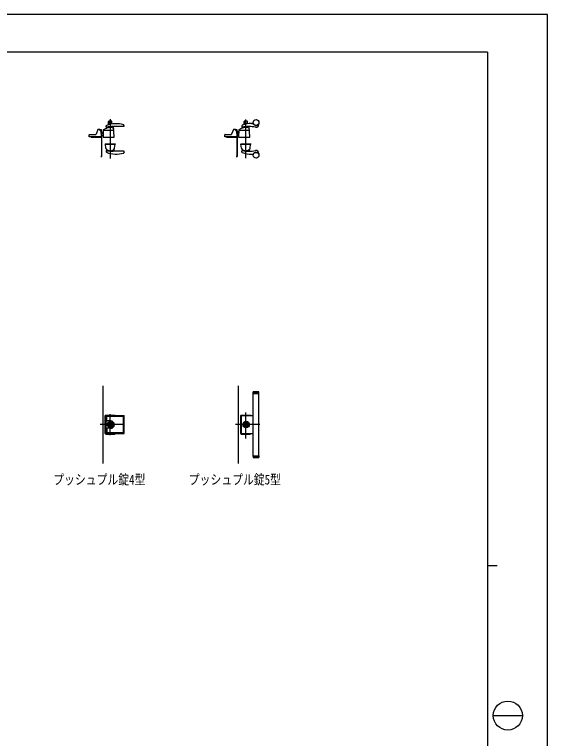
# Model space of a CAD drawing. Units: millimetres, scale not verified. Extents: x -4205 to 4205, y -2970 to 2970.
# Drawn here: x 1452 to 4205, y -768 to 2970 of the extents above; entities that cross this region are included whole.
import ezdxf
from ezdxf.enums import TextEntityAlignment as Align

# ---------------------------------------------------------------- set-up
doc = ezdxf.new("R2010")
doc.units = ezdxf.units.MM
doc.header["$LTSCALE"] = 10
for name, color, linetype in [('0-1_FRONT_V1', 7, 'Continuous'), ('0-2_USER1', 3, 'Continuous'), ('0-3_YKK_12', 2, 'Continuous'), ('0-4_YKK_13', 4, 'Continuous'), ('0-7_YKK_ZWAK', 7, 'Continuous')]:
    doc.layers.add(name, color=color, linetype=linetype)
doc.styles.add('ＭＳ ゴシック', font='')
doc.styles.get('ＭＳ ゴシック').set_extended_font_data('MS Gothic')

msp = doc.modelspace()

# ---------------------------------------------------------------- linework, layer by layer
at = {"layer": '0-1_FRONT_V1'}
for p, q in [((1907.52, 1052.33), (1907.52, 652.33)), ((2607.52, 1052.33), (2607.52, 652.33))]:
    msp.add_line(p, q, dxfattribs=at)
at = {"layer": '0-3_YKK_12'}
for p, q in [((1946.52, 2428.81), (1946.52, 2226.03)), ((2646.52, 2228.95), (2646.52, 2427.91)), ((1864.12, 2334.55), (1864.12, 2340.15)), ((2564.12, 2334.55), (2564.12, 2340.15)), ((1946.52, 797.33), (1946.52, 906.2)), ((2646.52, 780.73), (2646.52, 915.51)), ((2019.55, 852.33), (1894.15, 852.33)), ((2719.55, 852.33), (2594.15, 852.33))]:
    msp.add_line(p, q, dxfattribs=at)
at = {"layer": '0-4_YKK_13'}
for p, q in [((1925.46, 2389.84), (1926, 2395)), ((1938.02, 2400.73), (1938.02, 2417.75)), ((1939.62, 2417.75), (1939.62, 2405.25)), ((1953.02, 2419.75), (1940.02, 2419.75)), ((1952.92, 2404.75), (1940.12, 2404.75)), ((1953.42, 2417.75), (1953.42, 2405.25)), ((1955.02, 2404.71), (1955.02, 2417.75)), ((2017.94, 2393.46), (2017.39, 2398.67)), ((2626.81, 2396.27), (2625.6, 2390.05)), ((2638.02, 2401.21), (2638.02, 2417.75)), ((2639.62, 2417.75), (2639.62, 2405.25)), ((2653.02, 2419.75), (2640.02, 2419.75)), ((2652.47, 2404.75), (2640.12, 2404.75)), ((2652.92, 2404.75), (2652.47, 2404.75)), ((2653.42, 2417.75), (2653.42, 2405.25)), ((2655.02, 2405.2), (2655.02, 2417.75)), ((2676.52, 2407.05), (2684.58, 2407.05)), ((2714.52, 2402.05), (2714.52, 2404.1)), ((1882.52, 2375.4), (1873.03, 2351.89)), ((1891.52, 2376.65), (1884.37, 2376.65)), ((1893.52, 2373.11), (1893.52, 2374.65)), ((1893.52, 2374.65), (1893.52, 2373.15)), ((1899.52, 2374.15), (1895.52, 2374.15)), ((1898.42, 2371.15), (1895.52, 2371.15)), ((1901.51, 2338.17), (1900.42, 2369.22)), ((1901.52, 2339.45), (1901.52, 2372.15)), ((1901.52, 2355), (1903.02, 2356.66)), ((1903.09, 2356.59), (1901.52, 2354.85)), ((1903.48, 2356.25), (1901.52, 2354.07)), ((1909.52, 2339.15), (1909.52, 2367.45)), ((1910.4, 2367.45), (1909.52, 2367.45)), ((1910.52, 2373.1), (1909.53, 2337.56)), ((1963.52, 2370.55), (1912.4, 2370.55)), ((1928.59, 2383.94), (1928.89, 2386.97)), ((2015.95, 2391.25), (1961.52, 2391.25)), ((1967.49, 2337.58), (1964.13, 2390.5)), ((2582.52, 2375.4), (2573.03, 2351.89)), ((2591.52, 2376.65), (2584.37, 2376.65)), ((2593.52, 2373.11), (2593.52, 2374.65)), ((2593.52, 2374.65), (2593.52, 2373.15)), ((2599.52, 2374.15), (2595.52, 2374.15)), ((2598.42, 2371.15), (2595.52, 2371.15)), ((2601.51, 2338.17), (2600.42, 2369.22)), ((2601.52, 2339.45), (2601.52, 2372.15)), ((2601.52, 2355), (2603.02, 2356.66)), ((2603.09, 2356.59), (2601.52, 2354.85)), ((2603.48, 2356.25), (2601.52, 2354.07)), ((2610.4, 2367.45), (2609.52, 2367.45)), ((2609.52, 2339.15), (2609.52, 2367.45)), ((2610.52, 2373.1), (2609.53, 2337.56)), ((2663.52, 2370.55), (2612.4, 2370.55)), ((2628.59, 2383.94), (2628.89, 2386.97)), ((2667.49, 2337.58), (2664.13, 2390.5)), ((1837.54, 2338.17), (1837.91, 2348.72)), ((1901.01, 2337.65), (1838.04, 2337.65)), ((1839.91, 2350.65), (1871.17, 2350.65)), ((1847.12, 2337.65), (1847.12, 2337.05)), ((1901.72, 2337.65), (1847.12, 2337.65)), ((1847.12, 2337.05), (1901.62, 2337.05)), ((1861.12, 2337.05), (1861.12, 2337.65)), ((1867.12, 2337.05), (1867.12, 2337.65)), ((1901.52, 2345.79), (1909.52, 2345.79)), ((1901.52, 2345.27), (1909.52, 2345.27)), ((1901.52, 2345.17), (1909.52, 2345.17)), ((1901.62, 2337.05), (1901.62, 2236.75)), ((1902.22, 2236.75), (1902.22, 2337.15)), ((1910.03, 2337.05), (1966.99, 2337.05)), ((2537.54, 2338.17), (2537.91, 2348.72)), ((2601.01, 2337.65), (2538.04, 2337.65)), ((2539.91, 2350.65), (2571.17, 2350.65)), ((2547.12, 2337.65), (2547.12, 2337.05)), ((2601.72, 2337.65), (2547.12, 2337.65)), ((2547.12, 2337.05), (2601.62, 2337.05)), ((2561.12, 2337.05), (2561.12, 2337.65)), ((2567.12, 2337.05), (2567.12, 2337.65)), ((2601.52, 2345.79), (2609.52, 2345.79)), ((2601.52, 2345.27), (2609.52, 2345.27)), ((2601.52, 2345.17), (2609.52, 2345.17)), ((2601.62, 2337.05), (2601.62, 2236.75)), ((2602.22, 2236.75), (2602.22, 2337.15)), ((2610.03, 2337.05), (2666.99, 2337.05)), ((1920.52, 2302.05), (1972.52, 2302.05)), ((1920.52, 2302.05), (1920.52, 2301.05)), ((1920.52, 2301.05), (1972.52, 2301.05)), ((1923.84, 2278.96), (1921.58, 2300.5)), ((1922.08, 2301.05), (1970.96, 2301.05)), ((1969.2, 2278.96), (1971.46, 2300.5)), ((1972.52, 2302.05), (1972.52, 2301.05)), ((2620.52, 2302.05), (2620.52, 2301.05)), ((2620.52, 2302.05), (2672.52, 2302.05)), ((2666.52, 2301.05), (2620.52, 2301.05)), ((2620.52, 2301.05), (2672.52, 2301.05)), ((2623.84, 2278.96), (2621.58, 2300.5)), ((2622.08, 2301.05), (2670.96, 2301.05)), ((2669.2, 2278.96), (2671.46, 2300.5)), ((2672.52, 2302.05), (2672.52, 2301.05)), ((1925.46, 2265.26), (1926, 2260.1)), ((1928.35, 2272.71), (1928.89, 2267.33)), ((2015.95, 2263.84), (1961.52, 2263.84)), ((1964.73, 2272.68), (1964.13, 2263.84)), ((2017.94, 2261.64), (2017.39, 2256.43)), ((2626.81, 2258.83), (2625.6, 2265.05)), ((2628.35, 2272.71), (2628.89, 2267.33)), ((2664.73, 2272.68), (2664.14, 2263.88)), ((2676.52, 2248.05), (2684.58, 2248.05)), ((2714.52, 2253.05), (2714.52, 2251)), ((1901.62, 2236.75), (1897.12, 2236.75)), ((1897.12, 2236.75), (1897.12, 2236.15)), ((1897.12, 2236.15), (1901.62, 2236.15)), ((2601.62, 2236.75), (2597.12, 2236.75)), ((2597.12, 2236.75), (2597.12, 2236.15)), ((2597.12, 2236.15), (2601.62, 2236.15)), ((2685.02, 1021.83), (2684.52, 1021.33)), ((2684.52, 1021.33), (2714.52, 1021.33)), ((2684.52, 1014.83), (2684.52, 1021.33)), ((2684.52, 1018.61), (2684.52, 1017.61)), ((2684.52, 1014.83), (2714.52, 1014.83)), ((2684.52, 690.83), (2684.52, 1013.83)), ((2684.52, 1013.83), (2714.52, 1013.83)), ((2714.02, 1021.83), (2685.02, 1021.83)), ((2685.52, 1013.83), (2685.52, 1014.83)), ((2713.52, 1013.83), (2713.52, 1014.83)), ((2714.52, 1021.33), (2714.02, 1021.83)), ((2714.52, 1014.83), (2714.52, 1021.33)), ((2714.52, 690.83), (2714.52, 1013.83)), ((1921.02, 805.83), (1921.02, 898.83)), ((1921.52, 806.33), (1921.52, 898.33)), ((1923.02, 900.83), (1970.02, 900.83)), ((1923.52, 900.33), (1969.52, 900.33)), ((1927.17, 898.83), (2016.16, 898.83)), ((2621.02, 805.83), (2621.02, 898.83)), ((2621.52, 806.33), (2621.52, 898.33)), ((2623.02, 900.83), (2670.02, 900.83)), ((2623.52, 900.33), (2669.52, 900.33)), ((2627.17, 898.83), (2684.52, 898.83)), ((1925.17, 807.83), (1925.17, 896.83)), ((1929.17, 872.33), (1929.17, 893.83)), ((2013.16, 894.83), (1930.17, 894.83)), ((1948.72, 871.33), (1930.17, 871.33)), ((1949.78, 862.73), (1943.26, 862.73)), ((2014.16, 810.83), (2014.16, 893.83)), ((2018.16, 807.83), (2018.16, 896.83)), ((2625.17, 807.83), (2625.17, 896.83)), ((2649.78, 862.73), (2643.26, 862.73)), ((1929.17, 832.33), (1929.17, 810.83)), ((1948.72, 833.33), (1930.17, 833.33)), ((1942.28, 853.83), (1939.82, 853.83)), ((1939.82, 850.83), (1939.82, 853.83)), ((1942.28, 850.83), (1939.82, 850.83)), ((1942.17, 851.48), (1942.82, 851.48)), ((1942.85, 853.35), (1943.27, 852.93)), ((1943.27, 852.93), (1943.66, 852.93)), ((1944.52, 853.53), (1943.66, 852.93)), ((1944.52, 851.13), (1943.66, 851.73)), ((1945.12, 853.53), (1944.52, 853.53)), ((1944.52, 851.13), (1945.12, 851.13)), ((1945.62, 853.03), (1945.12, 853.53)), ((1945.12, 851.13), (1945.57, 851.58)), ((1945.57, 852.13), (1945.57, 851.58)), ((1946.39, 853.03), (1945.62, 853.03)), ((1945.77, 852.33), (1945.95, 852.33)), ((1947.09, 852.33), (1946.39, 853.03)), ((1946.65, 851.63), (1947.42, 851.63)), ((1947.09, 852.33), (1947.27, 852.33)), ((1947.42, 851.63), (1947.92, 851.13)), ((1947.92, 853.53), (1947.47, 853.08)), ((1947.47, 852.53), (1947.47, 853.08)), ((1948.52, 853.53), (1947.92, 853.53)), ((1947.92, 851.13), (1948.52, 851.13)), ((1948.52, 853.53), (1949.38, 852.93)), ((1948.52, 851.13), (1949.38, 851.73)), ((1949.97, 852.93), (1949.38, 852.93)), ((1949.77, 851.73), (1949.38, 851.73)), ((1950.19, 851.31), (1949.77, 851.73)), ((1950.22, 853.18), (1949.97, 852.93)), ((1950.87, 853.18), (1950.22, 853.18)), ((1950.87, 851.53), (1950.43, 851.28)), ((1953.22, 853.83), (1950.76, 853.83)), ((1953.22, 850.83), (1950.76, 850.83)), ((1950.87, 851.53), (1950.87, 853.18)), ((1953.22, 850.83), (1953.22, 853.83)), ((2639.82, 850.83), (2639.82, 853.83)), ((2642.28, 853.83), (2639.82, 853.83)), ((2642.28, 850.83), (2639.82, 850.83)), ((2642.17, 853.13), (2642.61, 853.38)), ((2642.17, 851.48), (2642.17, 853.13)), ((2642.17, 851.48), (2642.82, 851.48)), ((2642.82, 851.48), (2643.07, 851.73)), ((2642.85, 853.35), (2643.27, 852.93)), ((2643.07, 851.73), (2643.66, 851.73)), ((2643.27, 852.93), (2643.66, 852.93)), ((2644.52, 853.53), (2643.66, 852.93)), ((2644.52, 851.13), (2643.66, 851.73)), ((2644.52, 851.13), (2645.12, 851.13)), ((2645.12, 851.13), (2645.57, 851.58)), ((2645.57, 852.13), (2645.57, 851.58)), ((2646.39, 853.03), (2645.62, 853.03)), ((2645.77, 852.33), (2645.95, 852.33)), ((2645.77, 852.33), (2645.95, 852.33)), ((2645.95, 852.33), (2646.65, 851.63)), ((2647.09, 852.33), (2646.39, 853.03)), ((2646.65, 851.63), (2647.42, 851.63)), ((2647.09, 852.33), (2647.27, 852.33)), ((2647.42, 851.63), (2647.92, 851.13)), ((2647.92, 853.53), (2647.47, 853.08)), ((2647.47, 852.53), (2647.47, 853.08)), ((2648.52, 853.53), (2647.92, 853.53)), ((2647.92, 851.13), (2648.52, 851.13)), ((2648.52, 853.53), (2649.38, 852.93)), ((2648.52, 851.13), (2649.38, 851.73)), ((2649.77, 851.73), (2649.38, 851.73)), ((2650.19, 851.31), (2649.77, 851.73)), ((2650.87, 853.18), (2650.22, 853.18)), ((2650.87, 851.53), (2650.43, 851.28)), ((2653.22, 853.83), (2650.76, 853.83)), ((2653.22, 850.83), (2650.76, 850.83)), ((2650.87, 851.53), (2650.87, 853.18)), ((2653.22, 850.83), (2653.22, 853.83)), ((1923.02, 803.83), (1970.02, 803.83)), ((1923.52, 804.33), (1969.52, 804.33)), ((1927.17, 805.83), (2016.16, 805.83)), ((2013.16, 809.83), (1930.17, 809.83)), ((2623.02, 803.83), (2670.02, 803.83)), ((2623.52, 804.33), (2669.52, 804.33)), ((2627.17, 805.83), (2684.52, 805.83)), ((2684.52, 690.83), (2714.52, 690.83)), ((2684.52, 689.83), (2684.52, 683.33)), ((2684.52, 686.05), (2684.52, 687.05)), ((2684.52, 683.33), (2714.52, 683.33)), ((2685.52, 690.83), (2685.52, 689.83)), ((2713.52, 690.83), (2713.52, 689.83)), ((2714.52, 683.33), (2714.02, 682.83))]:
    msp.add_line(p, q, dxfattribs=at)
for points in [[(1899.52, 2370.82), (1899.52, 2372.15), (1895.52, 2372.15), (1895.52, 2374.15)], [(2599.52, 2370.82), (2599.52, 2372.15), (2595.52, 2372.15), (2595.52, 2374.15)], [(1942.17, 851.48), (1942.17, 853.13), (1942.61, 853.38)], [(1942.82, 851.48), (1943.07, 851.73), (1943.66, 851.73)], [(1945.77, 852.33), (1945.95, 852.33), (1946.65, 851.63)], [(2645.62, 853.03), (2645.12, 853.53), (2644.52, 853.53)], [(2650.22, 853.18), (2649.97, 852.93), (2649.38, 852.93)], [(2684.52, 689.83), (2714.52, 689.83), (2714.52, 683.33)], [(2714.02, 682.83), (2685.02, 682.83), (2684.52, 683.33)]]:
    msp.add_lwpolyline(points, dxfattribs=at)
for centre, radius in [((2699.52, 2412.05), 15), ((2699.52, 2243.05), 15), ((1948.82, 852.33), 17), ((1946.52, 852.33), 13.75), ((1946.52, 852.33), 12.5), ((1946.52, 852.33), 10.9), ((1946.52, 852.33), 9.93), ((1946.52, 852.33), 8.4), ((1946.52, 852.33), 8.3), ((2648.82, 852.33), 17), ((2646.52, 852.33), 13.75), ((2646.52, 852.33), 12.5), ((2646.52, 852.33), 10.9), ((2646.52, 852.33), 9.93), ((2646.52, 852.33), 8.4), ((2646.52, 852.33), 8.3)]:
    msp.add_circle(centre, radius, dxfattribs=at)
for centre, radius, start, end in [((1927.99, 2394.79), 2, 113.76849, 174), ((1971.52, 2295.95), 110, 90, 113.76849), ((1940.02, 2417.75), 2, 90, 180), ((1941.62, 2417.75), 2, 90, 180), ((1940.12, 2405.25), 0.5, 180, 270), ((1951.42, 2417.75), 2, 0, 90), ((1952.92, 2405.25), 0.5, 270, 0), ((1953.02, 2417.75), 2, 0, 90), ((1971.52, 2225.95), 180, 75.72805, 90), ((2015.4, 2398.46), 2, 6.00041, 75.72805), ((2015.95, 2393.25), 2, 270, 6.00041), ((2628.77, 2395.89), 2, 111.3942, 169.00402), ((2677.29, 2272.05), 135, 90.3272, 111.3942), ((2640.02, 2417.75), 2, 90, 180), ((2641.62, 2417.75), 2, 90, 180), ((2640.12, 2405.25), 0.5, 180, 270), ((2651.42, 2417.75), 2, 0, 90), ((2652.92, 2405.25), 0.5, 270, 315.28488), ((2653.02, 2417.75), 2, 0, 90), ((2652.92, 2405.25), 0.5, 315.28488, 0), ((2684.58, 2406.05), 1, 21.88028, 90), ((2699.52, 2412.05), 15.1, 201.88028, 330.40816), ((2699.52, 2402.05), 15, 257.429, 0), ((2713.52, 2404.1), 1, 0, 150.40816), ((1884.37, 2374.65), 2, 90, 157.86903), ((1891.52, 2374.65), 2, 0, 90), ((1891.52, 2374.65), 2, 0, 90), ((1895.52, 2373.15), 2, 181.23287, 270), ((1898.42, 2369.15), 2, 2, 90), ((1899.52, 2372.15), 2, 0, 90), ((1910.45, 2349.97), 10, 95.32281, 138), ((1910.45, 2349.97), 9.9, 95.37674, 138), ((1910.45, 2349.97), 9.38, 95.67789, 138), ((1912.4, 2368.55), 2, 90, 178.40354), ((1912.52, 2373.04), 2, 125.88313, 178.40354), ((1946.52, 2326.05), 60, 73.82008, 125.8349), ((1927.45, 2389.63), 2, 174, 282.13857), ((1961.52, 2231.25), 160, 99.53186, 102.13857), ((1927.59, 2384.04), 1, 288.07762, 354.25934), ((1930.88, 2386.77), 2, 142.71804, 174.25934), ((1961.52, 2231.25), 160, 91.25178, 99.53186), ((1961.52, 2231.25), 160, 90, 91.25178), ((1962.68, 2381.75), 2, 3.63471, 73.82008), ((1963.52, 2368.55), 2, 3.63471, 90), ((1962.13, 2390.37), 2, 3.63471, 25.29474), ((2584.37, 2374.65), 2, 90, 157.86903), ((2591.52, 2374.65), 2, 0, 90), ((2591.52, 2374.65), 2, 0, 90), ((2595.52, 2373.15), 2, 181.23287, 270), ((2598.42, 2369.15), 2, 2, 90), ((2599.52, 2372.15), 2, 0, 90), ((2610.45, 2349.97), 10, 95.32281, 138), ((2610.45, 2349.97), 9.9, 95.37674, 138), ((2610.45, 2349.97), 9.38, 95.67789, 138), ((2612.4, 2368.55), 2, 90, 178.40354), ((2612.52, 2373.04), 2, 125.88313, 178.40354), ((2646.52, 2326.05), 60, 73.82008, 125.8349), ((2627.57, 2389.66), 2, 169.00402, 282.06643), ((2627.59, 2384.04), 1, 288.07762, 354.25934), ((2661.43, 2231.24), 160, 77.429, 102.06643), ((2630.88, 2386.77), 2, 142.71804, 174.25934), ((2662.68, 2381.75), 2, 3.63471, 73.82008), ((2663.52, 2368.55), 2, 3.63471, 90), ((2662.13, 2390.37), 2, 3.63471, 25.29474), ((1838.04, 2338.15), 0.5, 178, 270), ((1839.91, 2348.65), 2, 90, 178), ((1871.17, 2352.65), 2, 270, 337.86903), ((1901.01, 2338.15), 0.5, 270, 2), ((1901.72, 2337.15), 0.5, 0, 90), ((1911.02, 2339.15), 1.5, 180, 198.09664), ((1910.03, 2337.55), 0.5, 178.40354, 270), ((1966.99, 2337.55), 0.5, 270, 3.33566), ((2538.04, 2338.15), 0.5, 178, 270), ((2539.91, 2348.65), 2, 90, 178), ((2571.17, 2352.65), 2, 270, 337.86903), ((2601.01, 2338.15), 0.5, 270, 2), ((2601.72, 2337.15), 0.5, 0, 90), ((2611.02, 2339.15), 1.5, 180, 194.55968), ((2610.03, 2337.55), 0.5, 178.40354, 270), ((2666.99, 2337.55), 0.5, 270, 3.33566), ((1922.08, 2300.55), 0.5, 90, 186), ((1970.96, 2300.55), 0.5, 354, 90), ((2622.08, 2300.55), 0.5, 90, 186), ((2670.96, 2300.55), 0.5, 354, 90), ((1925.83, 2279.13), 2, 186, 215.7863), ((1946.52, 2294.04), 27.5, 215.7863, 324.2137), ((1927.45, 2265.47), 2, 77.86143, 186), ((1927.99, 2260.31), 2, 186, 246.23151), ((1971.52, 2359.15), 110, 246.23151, 270), ((1926.36, 2272.51), 2, 5.74066, 46.89137), ((1961.52, 2423.84), 160, 257.86143, 260.46814), ((1961.52, 2423.84), 160, 260.46814, 268.74822), ((1961.52, 2423.84), 160, 268.74822, 270), ((1966.72, 2272.55), 2, 133.22023, 176.17172), ((1967.21, 2279.13), 2, 324.2137, 354), ((1971.52, 2429.15), 180, 270, 284.27195), ((2015.4, 2256.64), 2, 284.27195, 353.99959), ((2015.95, 2261.84), 2, 353.99959, 90), ((2625.83, 2279.13), 2, 186, 215.7863), ((2646.52, 2294.04), 27.5, 215.7863, 324.2137), ((2627.57, 2265.43), 2, 77.93357, 190.99598), ((2628.77, 2259.21), 2, 190.99598, 248.6058), ((2626.36, 2272.51), 2, 5.74066, 46.89137), ((2661.43, 2423.85), 160, 257.93357, 282.571), ((2677.29, 2383.05), 135, 248.6058, 269.6728), ((2630.88, 2267.53), 2, 185.74066, 189.59307), ((2666.72, 2272.55), 2, 133.22023, 176.17172), ((2667.21, 2279.13), 2, 324.2137, 354), ((2684.58, 2249.05), 1, 270, 338.11972), ((2699.52, 2243.05), 15.1, 29.59184, 158.11972), ((2699.52, 2253.05), 15, 0, 102.571), ((2713.52, 2251), 1, 209.59184, 0), ((1901.62, 2236.75), 0.6, 270, 0), ((2601.62, 2236.75), 0.6, 270, 0), ((2699.52, 839.83), 182.5, 85.75781, 94.24219), ((1923.02, 898.83), 2, 90, 180), ((1923.52, 898.33), 2, 90, 180), ((1927.17, 896.83), 2, 90, 180), ((1969.52, 898.33), 2, 14.47751, 90), ((1970.02, 898.83), 2, 0, 90), ((2016.16, 896.83), 2, 0, 90), ((2623.02, 898.83), 2, 90, 180), ((2623.52, 898.33), 2, 90, 180), ((2627.17, 896.83), 2, 90, 180), ((2669.52, 898.33), 2, 14.47751, 90), ((2670.02, 898.83), 2, 0, 90), ((1930.17, 893.83), 1, 90, 180), ((1930.17, 872.33), 1, 180, 270), ((1946.52, 852.33), 13.5, 90, 270), ((1946.52, 852.33), 13.5, 270, 90), ((1948.72, 852.33), 19, 270, 90), ((2013.16, 893.83), 1, 0, 90), ((2646.52, 852.33), 13.5, 90, 270), ((2646.52, 852.33), 13.5, 270, 90), ((1930.17, 832.33), 1, 90, 180), ((1946.72, 852.33), 5.7, 164.74248, 195.25752), ((1946.52, 852.33), 4.5, 19.47122, 160.52878), ((1946.52, 852.33), 4.5, 199.47122, 340.52878), ((1942.71, 853.21), 0.2, 45, 120), ((1945.77, 852.13), 0.2, 90, 180), ((1947.27, 852.53), 0.2, 270, 0), ((1950.33, 851.45), 0.2, 225, 300), ((1946.72, 852.33), 5.7, 344.74248, 15.25752), ((2646.72, 852.33), 5.7, 164.74248, 195.25752), ((2646.52, 852.33), 4.5, 19.47122, 160.52878), ((2646.52, 852.33), 4.5, 199.47122, 340.52878), ((2642.71, 853.21), 0.2, 45, 120), ((2645.77, 852.13), 0.2, 90, 180), ((2647.27, 852.53), 0.2, 270, 0), ((2650.33, 851.45), 0.2, 225, 300), ((2646.72, 852.33), 5.7, 344.74248, 15.25752), ((1923.02, 805.83), 2, 180, 270), ((1923.52, 806.33), 2, 180, 270), ((1927.17, 807.83), 2, 180, 270), ((1930.17, 810.83), 1, 180, 270), ((1969.52, 806.33), 2, 270, 345.52249), ((1970.02, 805.83), 2, 270, 0), ((2013.16, 810.83), 1, 270, 0), ((2016.16, 807.83), 2, 270, 0), ((2623.02, 805.83), 2, 180, 270), ((2623.52, 806.33), 2, 180, 270), ((2627.17, 807.83), 2, 180, 270), ((2669.52, 806.33), 2, 270, 345.52249), ((2670.02, 805.83), 2, 270, 0), ((2670.02, 805.83), 2, 358.47685, 0), ((2699.52, 864.83), 182.5, 265.75781, 274.24219)]:
    msp.add_arc(centre, radius, start, end, dxfattribs=at)
at = {"layer": '0-7_YKK_ZWAK'}
for p, q in [((3895.02, 2775), (-3904.98, 2775)), ((3895.02, 2775), (3895.02, -2525)), ((3895.02, 125), (3945.02, 125)), ((3925.02, -650), (4075.02, -650))]:
    msp.add_line(p, q, dxfattribs=at)
msp.add_lwpolyline([(-4205, -2970), (4205, -2970), (4205, 2970), (-4205, 2970)], close=True, dxfattribs=at)
msp.add_circle((4000.02, -650), 75, dxfattribs=at)

# ---------------------------------------------------------------- texts
at = {"layer": '0-2_USER1', "style": 'ＭＳ ゴシック', "width": 0.8}
for s, p in [('プッシュプル錠4型', (1651.92, 527.62)), ('プッシュプル錠5型', (2351.92, 527.62))]:
    msp.add_text(s, height=51.32, dxfattribs=at).set_placement(p, align=Align.BOTTOM_LEFT)

doc.saveas('drawing.dxf')
